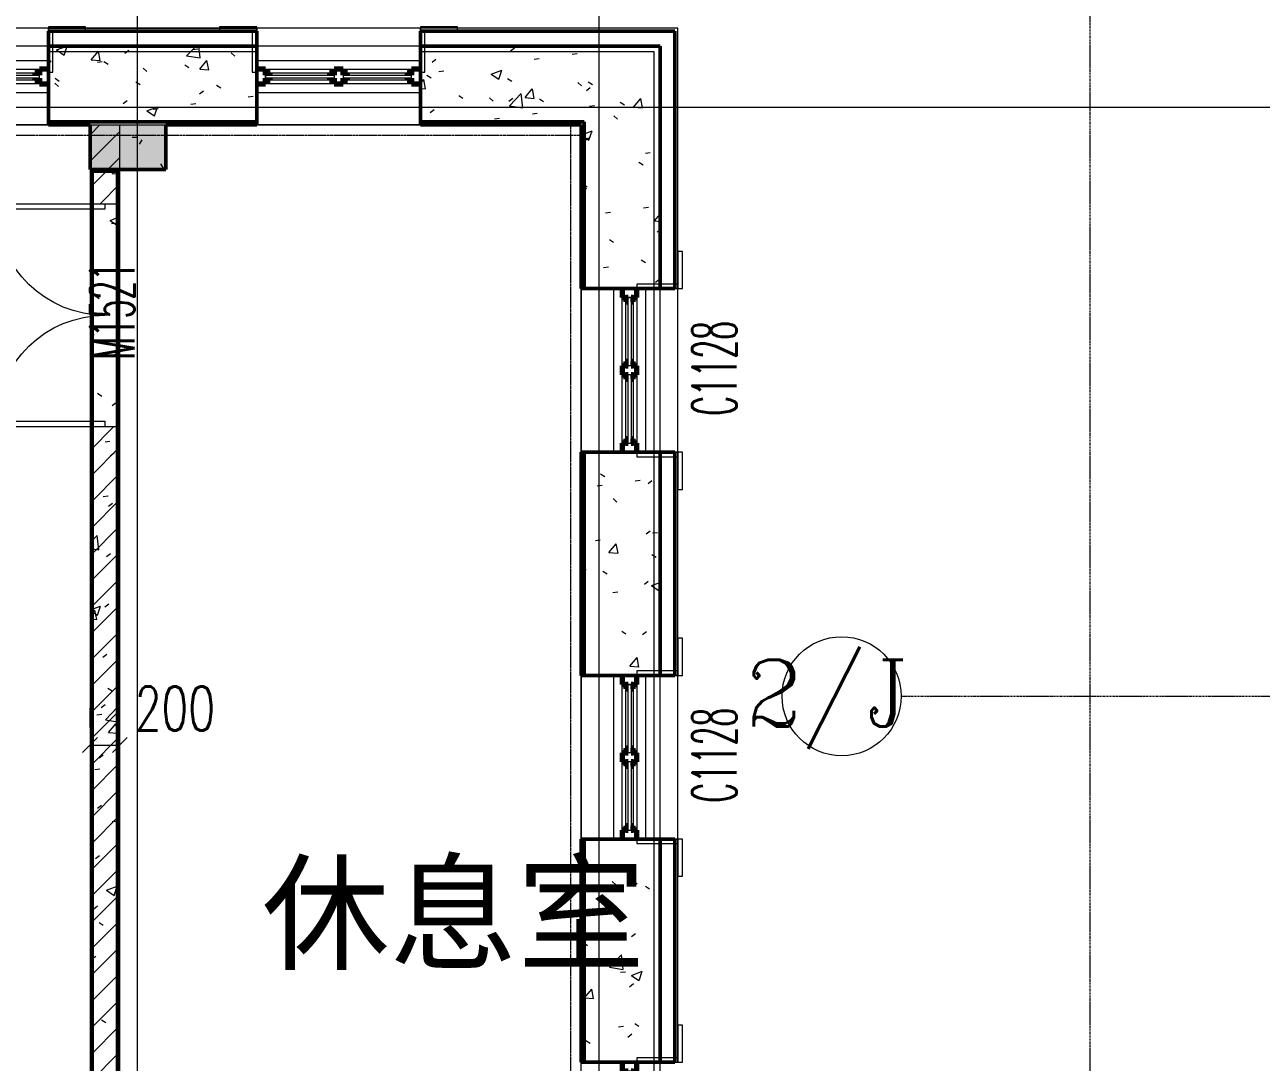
# Model space of a CAD drawing. Header units: millimetres. Extents: x -17321 to 106270, y -22341 to 35329.
# Drawn here: x 9641 to 17950, y 20200 to 27173 of the extents above; entities that cross this region are included whole.
import ezdxf

# ---------------------------------------------------------------- set-up
doc = ezdxf.new("R2010")
doc.units = ezdxf.units.MM
for name, pattern in [('IMPORT-DASHED', [7.5, 5, -2.5]), ('IMPORT-DOTE _2_', [0]), ('轴网线', [22.24, 12.7, -3.18, 3.18, -3.18])]:
    doc.linetypes.add(name, pattern=pattern)
for name, color, linetype, lineweight in [('A-FLOR', 192, 'Continuous', 9), ('A-GENM', 13, 'Continuous', 18), ('A-GLAZ', 151, 'Continuous', 18), ('A-WALL', 113, 'Continuous', 50), ('A-WALL-FNSH', 113, 'Continuous', 50), ('A-WALL-PATT', 111, 'Continuous', 50), ('COLU', 2, 'Continuous', 9), ('DOTE', 157, 'IMPORT-DOTE _2_', 9), ('HATCH', 134, 'Continuous', 9), ('Pkpm_砖墙', 6, 'Continuous', 9), ('PUB_DIM', 135, 'Continuous', 9), ('PUB_HATCH', 8, 'Continuous', 9), ('PUB_TEXT', 250, 'Continuous', 9), ('S-GRID', 1, 'Continuous', 13), ('S-GRID-IDEN', 1, 'Continuous', 18), ('SURFACE', 11, 'Continuous', 9), ('WALL', 250, 'Continuous', 9), ('WALL-MOVE', 57, 'Continuous', 9), ('WINDOW', 93, 'Continuous', 9), ('WINDOW_TEXT', 250, 'Continuous', 9), ('烟道', 4, 'Continuous', 9), ('记者站1205_t3_2__3F导出_dwg', 8, 'Continuous', 9), ('钢结构梁', 250, 'Continuous', 9)]:
    doc.layers.add(name, color=color, linetype=linetype, lineweight=lineweight)
doc.styles.add('Arial_2', font='arial.ttf', dxfattribs={"height": 629.266735})
doc.styles.add('Complex_16', font='complex_.ttf', dxfattribs={"height": 450})
doc.styles.add('Simplex', font='simplex_.ttf', dxfattribs={"width": 0.494118, "height": 297.5})
doc.styles.add('Simplex_2', font='simplex_.ttf', dxfattribs={"width": 0.706, "height": 297.5})
pattern_1 = [(0, (0, 0), (812.8, 203.2), [33.528, -576.072, 33.528, -576.072, -3251.2]), (0, (0, 0), (812.8, 203.2), [-1219.2, 33.528, -1185.672, 33.528, -576.072, -1422.4]), (0, (0, 0), (812.8, 203.2), [-3048, 33.528, -372.872, 33.528, -982.472]), (120, (304.8, 101.6), (-582.3764, 602.3054), [33.528, -576.072, 33.528, -576.072, -3251.2]), (120, (304.8, 101.6), (-582.3764, 602.3054), [-1219.2, 33.528, -1185.672, 33.528, -576.072, -1422.4]), (120, (304.8, 101.6), (-582.3764, 602.3054), [-3048, 33.528, -372.872, 33.528, -982.472]), (240, (406.4, 508), (-230.4236, -805.5054), [33.528, -576.072, 33.528, -576.072, -3251.2]), (240, (406.4, 508), (-230.4236, -805.5054), [-1219.2, 33.528, -1185.672, 33.528, -576.072, -1422.4]), (240, (406.4, 508), (-230.4236, -805.5054), [-3048, 33.528, -372.872, 33.528, -982.472])]
pattern_2 = [(50, (0, 0), (728.737, -63.756), [76.2, -838.2]), (355, (0, 0), (-140.972, 764.228), [60.96, -670.56]), (100.451, (60.7, -5.3), (587.77, 700.467), [64.76, -712.36]), (46.184, (0, 203.2), (1084.316, -168.17), [114.3, -1257.3]), (96.636, (90.4, 189.2), (949.61, 989.71), [97.14, -1068.54]), (351.184, (0, 203.2), (949.62, 989.7), [91.44, -1005.84]), (21, (101.6, 152.4), (606.458, -409.06), [76.2, -838.2]), (326, (101.6, 152.4), (247.208, 736.753), [60.96, -670.56]), (71.451, (152.14, 118.3), (853.668, 327.685), [64.76, -712.36]), (37.5, (0, 0), (12.3547, 338.2201), [33.528, -628.904, 33.528, -647.192, -673.1]), (37.5, (0, 0), (12.3547, 338.2201), [-1343.152, 33.528, -639.572]), (7.5, (0, 0), (267.279, 400.722), [33.528, -354.584, 33.528, -613.664, -256.54]), (7.5, (0, 0), (267.279, 400.722), [-1035.304, 33.528, -223.012]), (327.5, (-226.57, 0), (542.3633, -22.9153), [33.528, -220.472, 33.528, -758.952, -1051.56]), (327.5, (-226.57, 0), (542.3633, -22.9153), [-1046.48, 33.528, -1018.032]), (317.5, (-328.17, 0), (592.517, 101.707), [33.528, -296.672, 33.528, -492.76, -746.76]), (317.5, (-328.17, 0), (592.517, 101.707), [-856.488, 33.528, -713.232])]
pattern_3 = [(45, (0, 89.76), (-88.3883476, 88.3883476), [])]

# ---------------------------------------------------------------- blocks, each defined once
blk = doc.blocks.new('C1128 - C1128-1314676-建模-三层平面图')
at = {"layer": 'A-GLAZ', "lineweight": 70}
for p, q in [((-490, 50), (-550, 50)), ((-490, 10), (-490, 50)), ((-460, 25), (-490, 25)), ((-490, 25), (-490, 10)), ((-460, 10), (-460, 25)), ((-30, 25), (-60, 25)), ((-60, 25), (-60, 10)), ((30, 50), (-30, 50)), ((-30, 50), (-30, 10)), ((-30, 10), (-30, 25)), ((30, 10), (30, 50)), ((60, 25), (30, 25)), ((30, 25), (30, 10)), ((60, 10), (60, 25)), ((490, 25), (460, 25)), ((460, 25), (460, 10)), ((550, 50), (490, 50)), ((490, 50), (490, 10)), ((490, 10), (490, 25)), ((-550, -50), (-490, -50)), ((-490, -50), (-490, -10)), ((-490, -10), (-490, -25)), ((-490, -25), (-460, -25)), ((-460, -25), (-460, -10)), ((-60, -10), (-60, -25)), ((-60, -25), (-30, -25)), ((-30, -10), (-30, -50)), ((-30, -25), (-30, -10)), ((-30, -50), (30, -50)), ((30, -50), (30, -10)), ((30, -10), (30, -25)), ((30, -25), (60, -25)), ((60, -25), (60, -10)), ((460, -10), (460, -25)), ((460, -25), (490, -25)), ((490, -10), (490, -50)), ((490, -25), (490, -10)), ((490, -50), (550, -50))]:
    blk.add_line(p, q, dxfattribs=at)
at = {"layer": 'A-GLAZ'}
for p, q in [((-490, 50), (-30, 50)), ((-490, 10), (-490, -10)), ((-490, 10), (-30, 10)), ((-490, 10), (-490, -10)), ((-460, 25), (-60, 25)), ((-30, -10), (-30, 10)), ((30, 50), (490, 50)), ((30, 10), (490, 10)), ((30, -10), (30, 10)), ((60, 25), (460, 25)), ((490, -10), (490, 10)), ((490, 10), (490, -10)), ((-30, -10), (-490, -10)), ((-30, -50), (-490, -50)), ((-60, -25), (-460, -25)), ((490, -10), (30, -10)), ((490, -50), (30, -50)), ((460, -25), (60, -25))]:
    blk.add_line(p, q, dxfattribs=at)
blk = doc.blocks.new('窗套 - 窗套-1435561-建模-三层平面图')
at = {"layer": 'A-GENM'}
for p, q in [((-550, 30), (-800, 30)), ((-800, 30), (-800, 0)), ((-800, 0), (-550, 0)), ((-550, 0), (-580, 0)), ((-580, 0), (-580, -275)), ((-550, 0), (-550, 30)), ((-550, -275), (-550, 0)), ((800, 30), (550, 30)), ((550, 30), (550, 0)), ((580, 0), (550, 0)), ((550, 0), (550, -275)), ((580, -275), (580, 0)), ((800, 0), (800, 30)), ((550, 0), (800, 0)), ((-580, -275), (-550, -275)), ((550, -275), (580, -275))]:
    blk.add_line(p, q, dxfattribs=at)
blk = doc.blocks.new('记者站1205_t3_2__3F导出_dwg__ArchTick-1307847-建模-三层平面图')
at = {"layer": 'PUB_DIM'}
blk.add_line((-0.5, -0.5), (0.5, 0.5), dxfattribs=at)
blk = doc.blocks.new('记者站1205_t3_2__3F导出_dwg_$TCHSYS$WIN2D-1307857-建模-三层平面图')
at = {"layer": 'WINDOW'}
for p, q in [((2582583.2, 454864.1), (2582583.2, 453764.1)), ((2582799.9, 454864.1), (2582799.9, 453764.1))]:
    blk.add_line(p, q, dxfattribs=at)
at = {"layer": 'WINDOW', "flags": 128}
blk.add_lwpolyline([(2583016.5, 454864.1), (2582366.5, 454864.1), (2582366.5, 453764.1), (2583016.5, 453764.1)], close=True, dxfattribs=at)
blk = doc.blocks.new('记者站1205_t3_2__3F导出_dwg_$TCHSYS$WIN2D-1307858-建模-三层平面图')
at = {"layer": 'WINDOW'}
for p, q in [((2582583.2, 457464.1), (2582583.2, 456364.1)), ((2582799.9, 457464.1), (2582799.9, 456364.1))]:
    blk.add_line(p, q, dxfattribs=at)
at = {"layer": 'WINDOW', "flags": 128}
blk.add_lwpolyline([(2583016.5, 457464.1), (2582366.5, 457464.1), (2582366.5, 456364.1), (2583016.5, 456364.1)], close=True, dxfattribs=at)
blk = doc.blocks.new('记者站1205_t3_2__3F导出_dwg_$DorLib2D$00000002-1307884-建模-三层平面图')
at = {"layer": 'WINDOW', "flags": 128}
for points in [[(-0.5, 0.4875), (-0.5, 0), (-0.475, 0), (-0.475, 0.4875)], [(0.5, 0.4875), (0.475, 0.4875), (0.475, 0), (0.5, 0)]]:
    blk.add_lwpolyline(points, close=True, dxfattribs=at)
at = {"layer": 'WINDOW'}
for centre, start, end in [((-0.4875, 0), 360, 88.5307), ((0.4875, 0), 91.4693, 180)]:
    blk.add_arc(centre, 0.4875, start, end, dxfattribs=at)
blk = doc.blocks.new('记者站1205_t3_2__3F导出_dwg_$TCHSYS$WIN2D-1307939-建模-三层平面图')
at = {"layer": 'WINDOW'}
for p, q in [((2577686.5, 458997.5), (2578786.5, 458997.5)), ((2577686.5, 458780.8), (2578786.5, 458780.8))]:
    blk.add_line(p, q, dxfattribs=at)
at = {"layer": 'WINDOW', "flags": 128}
blk.add_lwpolyline([(2577686.5, 459214.1), (2577686.5, 458564.1), (2578786.5, 458564.1), (2578786.5, 459214.1)], close=True, dxfattribs=at)
blk = doc.blocks.new('记者站1205_t3_2__3F导出_dwg_$TCHSYS$WIN2D-1307940-建模-三层平面图')
at = {"layer": 'WINDOW'}
for p, q in [((2580186.5, 458997.5), (2581286.5, 458997.5)), ((2580186.5, 458780.8), (2581286.5, 458780.8))]:
    blk.add_line(p, q, dxfattribs=at)
at = {"layer": 'WINDOW', "flags": 128}
blk.add_lwpolyline([(2580186.5, 459214.1), (2580186.5, 458564.1), (2581286.5, 458564.1), (2581286.5, 459214.1)], close=True, dxfattribs=at)
blk = doc.blocks.new('记者站1205_t3_2__3F导出_dwg_df4bv-1307957-建模-三层平面图')
at = {"layer": '钢结构梁'}
blk.add_hatch(color=2, dxfattribs=at).paths.add_polyline_path([(1974366.5, 91954.4), (1974366.5, 92254.4), (1973856.5, 92254.4), (1973856.5, 91954.4), (1974176.5, 91954.4)], flags=0)
at = {"layer": 'Pkpm_砖墙'}
for p, q in [((1977646.5, 85404.4), (1977646.5, 92744.4)), ((1977156.5, 85404.4), (1977156.5, 92254.4))]:
    blk.add_line(p, q, dxfattribs=at)
at = {"layer": '烟道', "color": 2, "linetype": 'IMPORT-DASHED'}
for p, q in [((1973856.5, 91954.4), (1973856.5, 92254.4)), ((1974366.5, 91954.4), (1974366.5, 92254.4)), ((1977086.5, 76934.4), (1977086.5, 92254.4)), ((1963896.5, 92184.4), (1977156.5, 92184.4))]:
    blk.add_line(p, q, dxfattribs=at)
at = {"layer": '烟道', "color": 2, "flags": 128}
blk.add_lwpolyline([(2006476.5, 85464.4), (2000566.5, 85464.4), (2000566.5, 81564.4), (1977686.5, 81564.4), (1977686.5, 92784.4), (1963366.5, 92784.4), (1963366.5, 67344.4), (2000566.5, 67344.4), (2000566.5, 65344.4), (2014986.5, 65344.4), (2014986.5, 67344.4), (2052186.5, 67344.4), (2052186.5, 92784.4), (2037866.5, 92784.4), (2037866.5, 81564.4), (2014986.5, 81564.4), (2014986.5, 85464.4), (2009076.5, 85464.4)], dxfattribs=at)
at = {"layer": '钢结构梁', "color": 2, "flags": 128}
blk.add_lwpolyline([(1973856.5, 92254.4), (1974366.5, 92254.4), (1974366.5, 91954.4), (1973856.5, 91954.4)], close=True, dxfattribs=at)
blk = doc.blocks.new('记者站1205_t3_2__3F导出_dwg-1307846-建模-三层平面图')
at = {"layer": 'HATCH'}
blk.add_hatch(color=2, dxfattribs=at).paths.add_polyline_path([(2579576.5, 458264.1), (2579576.5, 458564.1), (2579066.5, 458564.1), (2579066.5, 458264.1), (2579386.5, 458264.1)], flags=0)
at = {"layer": 'PUB_HATCH'}
h = blk.add_hatch(dxfattribs=at)
h.set_pattern_fill('FP_13', color=256, style=0, pattern_type=2)
h.set_pattern_definition(pattern_3)
h.paths.add_polyline_path([(2579066.5, 458034.4), (2579266.5, 458034.4), (2579266.5, 458564.1), (2579066.5, 458564.1), (2579066.5, 458218.1)], flags=0)
h = blk.add_hatch(dxfattribs=at)
h.set_pattern_fill('FP_13', color=256, style=0, pattern_type=2)
h.set_pattern_definition(pattern_3)
h.paths.add_polyline_path([(2579266.5, 449964.1), (2579266.5, 456534.4), (2579066.5, 456534.4), (2579066.5, 449964.1)], flags=0)
at = {"layer": 'COLU', "flags": 128}
blk.add_lwpolyline([(2579576.5, 458564.1), (2579576.5, 458264.1), (2579066.5, 458264.1), (2579066.5, 458564.1)], close=True, dxfattribs=at)
at = {"layer": 'DOTE', "linetype": 'Continuous'}
for p, q in [((2579386.5, 458564.1), (2579386.5, 460054.1)), ((2582486.5, 443264.1), (2582486.5, 460054.1)), ((2567616.5, 458684.1), (2658356.5, 458684.1)), ((2579386.5, 458264.1), (2579386.5, 458564.1)), ((2579386.5, 450514.1), (2579386.5, 458264.1))]:
    blk.add_line(p, q, dxfattribs=at)
at = {"layer": 'PUB_DIM'}
for p, q in [((2579066.5, 454513.7), (2579066.5, 454645.8)), ((2579266.5, 454513.7), (2579266.5, 454645.8)), ((2579066.5, 454395.8), (2579266.5, 454395.8))]:
    blk.add_line(p, q, dxfattribs=at)
at = {"layer": 'SURFACE', "flags": 128}
for points in [[(2578786.5, 459054.1), (2578786.5, 459214.1), (2579066.5, 459214.1), (2580186.5, 459214.1), (2580186.5, 459054.1)], [(2582856.5, 457464.1), (2583016.5, 457464.1), (2583016.5, 459214.1), (2581286.5, 459214.1), (2581286.5, 459054.1)], [(2582856.5, 454864.1), (2583016.5, 454864.1), (2583016.5, 456364.1), (2582856.5, 456364.1)], [(2582856.5, 452264.1), (2583016.5, 452264.1), (2583016.5, 453764.1), (2582856.5, 453764.1)]]:
    blk.add_lwpolyline(points, dxfattribs=at)
at = {"layer": 'WALL'}
blk.add_line((2579066.5, 458564.1), (2579576.5, 458564.1), dxfattribs=at)
at = {"layer": 'WALL', "flags": 128}
for points in [[(2579066.5, 459054.1), (2578786.5, 459054.1), (2578786.5, 458564.1), (2579066.5, 458564.1)], [(2579576.5, 458564.1), (2580186.5, 458564.1), (2580186.5, 459054.1), (2579066.5, 459054.1)]]:
    blk.add_lwpolyline(points, dxfattribs=at)
for points in [[(2582366.5, 458564.1), (2582366.5, 457464.1), (2582856.5, 457464.1), (2582856.5, 459054.1), (2581286.5, 459054.1), (2581286.5, 458564.1)], [(2582366.5, 456364.1), (2582366.5, 454864.1), (2582856.5, 454864.1), (2582856.5, 456364.1)], [(2582366.5, 453764.1), (2582366.5, 452264.1), (2582856.5, 452264.1), (2582856.5, 453764.1)]]:
    blk.add_lwpolyline(points, close=True, dxfattribs=at)
at = {"layer": 'WALL-MOVE', "color": 175}
for p, q in [((2579066.5, 458564.1), (2579066.5, 458264.1)), ((2579266.5, 458264.1), (2579266.5, 458564.1))]:
    blk.add_line(p, q, dxfattribs=at)
at = {"layer": 'WALL-MOVE', "color": 175, "flags": 128}
for points in [[(2579066.5, 458264.1), (2579066.5, 458034.4), (2579266.5, 458034.4), (2579266.5, 458264.1)], [(2579266.5, 450514.1), (2579266.5, 456534.4), (2579066.5, 456534.4), (2579066.5, 450514.1)]]:
    blk.add_lwpolyline(points, dxfattribs=at)
for name, p in [('记者站1205_t3_2__3F导出_dwg_$TCHSYS$WIN2D-1307939-建模-三层平面图', (0, 0)), ('记者站1205_t3_2__3F导出_dwg_$TCHSYS$WIN2D-1307940-建模-三层平面图', (0, 0)), ('记者站1205_t3_2__3F导出_dwg_df4bv-1307957-建模-三层平面图', (605210, 366309.7)), ('记者站1205_t3_2__3F导出_dwg_$TCHSYS$WIN2D-1307858-建模-三层平面图', (0, 0)), ('记者站1205_t3_2__3F导出_dwg_$TCHSYS$WIN2D-1307857-建模-三层平面图', (0, 0))]:
    blk.add_blockref(name, p)
at = {"extrusion": (0, 0, -1), "xscale": 1500, "yscale": 1500, "zscale": 1500, "rotation": 270}
blk.add_blockref('记者站1205_t3_2__3F导出_dwg_$DorLib2D$00000002-1307884-建模-三层平面图', (-2579166.5, 457284.4), dxfattribs=at)
at = {"xscale": 100, "yscale": 100, "zscale": 100, "rotation": 180}
blk.add_blockref('记者站1205_t3_2__3F导出_dwg__ArchTick-1307847-建模-三层平面图', (2579066.5, 454395.8), dxfattribs=at)
at = {"xscale": 100, "yscale": 100, "zscale": 100}
blk.add_blockref('记者站1205_t3_2__3F导出_dwg__ArchTick-1307847-建模-三层平面图', (2579266.5, 454395.8), dxfattribs=at)
at = {"layer": 'PUB_DIM', "color": 7, "insert": (2579636.5, 454790.7), "char_height": 297.5, "width": 688.422, "attachment_point": 2, "line_spacing_factor": 1.125731, "style": 'Simplex_2'}
blk.add_mtext('200', dxfattribs=at)
at = {"layer": 'PUB_TEXT', "color": 155, "insert": (2580221.5, 453581.3), "char_height": 629.27, "width": 3546.517, "attachment_point": 1, "line_spacing_factor": 0.941778, "style": 'Arial_2'}
blk.add_mtext('休息室', dxfattribs=at)
blk.add_mtext('休息室', dxfattribs=at)
at = {"layer": 'WINDOW_TEXT', "color": 7, "insert": (2579066.9, 456986.9), "char_height": 297.5, "width": 778.06, "attachment_point": 1, "rotation": 90, "line_spacing_factor": 1.125731, "style": 'Simplex'}
blk.add_mtext('M1521', dxfattribs=at)
at = {"layer": 'WINDOW_TEXT', "color": 2, "char_height": 297.5, "width": 785.231, "attachment_point": 1, "rotation": 90, "line_spacing_factor": 1.125731, "style": 'Simplex'}
for insert in [(2583112.8, 456609.6), (2583112.8, 454009.6)]:
    blk.add_mtext('C1128', dxfattribs=dict(at, insert=insert))
blk = doc.blocks.new('轴网 - 宽度系数 1-579523-建模-三层平面图')
at = {"layer": 'S-GRID-IDEN'}
blk.add_circle((0, 0), 4, dxfattribs=at)

msp = doc.modelspace()

# ---------------------------------------------------------------- hatches: boundary and pattern name
at = {"layer": 'A-WALL-PATT', "lineweight": 9}
h = msp.add_hatch(dxfattribs=at)
h.set_pattern_fill('FP_2', color=256, style=0, pattern_type=2)
h.set_pattern_definition(pattern_2)
h.paths.add_polyline_path([(13910, 26520), (13910, 27030), (12300, 27030), (12300, 26520), (13777.6, 26520)], flags=0)
h.paths.add_polyline_path([(2300, 26520), (3700, 26520), (3700, 27030), (2300, 27030)], flags=0)
h.paths.add_polyline_path([(120, 26520), (1200, 26520), (1200, 27030), (100, 27030), (100, 26520)], flags=0)
h.paths.add_polyline_path([(7300, 26520), (8700, 26520), (8700, 27030), (7300, 27030)], flags=0)
h.paths.add_polyline_path([(10957.8, 26520), (11200, 26520), (11200, 27030), (9800, 27030), (9800, 26520)], flags=0)
h.paths.add_polyline_path([(4800, 26520), (6200, 26520), (6200, 27030), (4800, 27030)], flags=0)
h = msp.add_hatch(dxfattribs=at)
h.set_pattern_fill('FP_1', color=256, style=0, pattern_type=2)
h.set_pattern_definition(pattern_1)
h.paths.add_polyline_path([(13400, 26500), (13400, 26520), (12300, 26520), (12300, 26500), (13380, 26500)], flags=0)
h.paths.add_polyline_path([(10590, 26500), (11200, 26500), (11200, 26520), (9800, 26520), (9800, 26500), (10400, 26500)], flags=0)
h.paths.add_polyline_path([(2498.4, 26500), (3700, 26500), (3700, 26520), (2300, 26520), (2300, 26500)], flags=0)
h.paths.add_polyline_path([(1200, 26500), (1200, 26520), (120, 26520), (120, 26500), (1088.5, 26500)], flags=0)
h.paths.add_polyline_path([(4800, 26500), (6200, 26500), (6200, 26520), (4800, 26520)], flags=0)
h.paths.add_polyline_path([(7300, 26500), (8700, 26500), (8700, 26520), (7300, 26520)], flags=0)
h = msp.add_hatch(dxfattribs=at)
h.set_pattern_fill('FP_2', color=256, style=0, pattern_type=2)
h.set_pattern_definition(pattern_2)
h.paths.add_polyline_path([(13910, 15300), (13910, 16000), (13400, 16000), (13400, 15300), (13777.6, 15300)], flags=0)
h.paths.add_polyline_path([(13777.6, 17500), (13910, 17500), (13910, 19100), (13400, 19100), (13400, 17500)], flags=0)
h.paths.add_polyline_path([(13400, 20200), (13910, 20200), (13910, 21700), (13400, 21700), (13400, 21320.5)], flags=0)
h.paths.add_polyline_path([(13777.6, 22800), (13910, 22800), (13910, 24300), (13400, 24300), (13400, 22800)], flags=0)
h.paths.add_polyline_path([(13777.6, 25400), (13910, 25400), (13910, 26520), (13400, 26520), (13400, 25400)], flags=0)
h = msp.add_hatch(dxfattribs=at)
h.set_pattern_fill('FP_1', color=256, style=0, pattern_type=2)
h.set_pattern_definition(pattern_1)
h.paths.add_polyline_path([(10590, 26200), (10590, 26500), (10080, 26500), (10080, 26200), (10400, 26200)], flags=0)
h = msp.add_hatch(dxfattribs=at)
h.set_pattern_fill('FP_1', color=256, style=0, pattern_type=2)
h.set_pattern_definition(pattern_1)
h.paths.add_polyline_path([(13400, 15280), (13400, 16000), (13380, 16000), (13380, 15280), (13395, 15280)], flags=0)
h.paths.add_polyline_path([(13380, 17500), (13400, 17500), (13400, 19100), (13380, 19100), (13380, 17695.4)], flags=0)
h.paths.add_polyline_path([(13380, 20200), (13400, 20200), (13400, 21700), (13380, 21700), (13380, 21320.5)], flags=0)
h.paths.add_polyline_path([(13400, 22800), (13400, 24300), (13380, 24300), (13380, 22800)], flags=0)
h.paths.add_polyline_path([(13400, 25400), (13400, 26500), (13380, 26500), (13380, 25400)], flags=0)
h = msp.add_hatch(dxfattribs=at)
h.set_pattern_fill('FP_1', color=256, style=0, pattern_type=2)
h.set_pattern_definition(pattern_1)
h.paths.add_polyline_path([(10095, 18150), (10095, 26190), (10080, 26190), (10080, 18150)], flags=0)
h = msp.add_hatch(dxfattribs=at)
h.set_pattern_fill('FP_2', color=256, style=0, pattern_type=2)
h.set_pattern_definition(pattern_2)
h.paths.add_polyline_path([(10265, 18135), (10265, 26190), (10095, 26190), (10095, 18150), (10180, 18150), (10180, 18135), (10195, 18135)], flags=0)
h = msp.add_hatch(dxfattribs=at)
h.set_pattern_fill('FP_1', color=256, style=0, pattern_type=2)
h.set_pattern_definition(pattern_1)
h.paths.add_polyline_path([(10280, 18150), (10280, 18165), (10265, 18165), (10265, 18150)], flags=0)
h.paths.add_polyline_path([(10265, 18435), (10280, 18435), (10280, 26190), (10265, 26190), (10265, 18450)], flags=0)

# ---------------------------------------------------------------- linework, layer by layer
at = {"layer": 'A-FLOR'}
for p, q in [((9800, 26500), (8700, 26500)), ((12300, 26500), (11200, 26500)), ((13380, 24300), (13380, 25400)), ((13380, 21700), (13380, 22800)), ((13380, 19100), (13380, 20200))]:
    msp.add_line(p, q, dxfattribs=at)
at = {"layer": 'A-WALL', "color": 7}
for p, q in [((9800, 27130), (9800, 26500)), ((11200, 27130), (9800, 27130)), ((11200, 26500), (11200, 27130)), ((12300, 27130), (12300, 26500)), ((14010, 27130), (12300, 27130)), ((14010, 25400), (14010, 27130)), ((9800, 26500), (10080, 26500)), ((10080, 26500), (10080, 26200)), ((10590, 26500), (11200, 26500)), ((10590, 26200), (10590, 26500)), ((12300, 26500), (13380, 26500)), ((13380, 26500), (13380, 25400)), ((10080, 26200), (10280, 26200)), ((10265, 26190), (10095, 26190)), ((10095, 26190), (10095, 18450)), ((10265, 26190), (10265, 18450)), ((10280, 26200), (10590, 26200)), ((13380, 25400), (14010, 25400)), ((13380, 24300), (13380, 22800)), ((14010, 24300), (13380, 24300)), ((14010, 22800), (14010, 24300)), ((13380, 22800), (14010, 22800)), ((13380, 21700), (13380, 20200)), ((14010, 21700), (13380, 21700)), ((14010, 20200), (14010, 21700)), ((13380, 20200), (14010, 20200))]:
    msp.add_line(p, q, dxfattribs=at)
at = {"layer": 'A-WALL'}
for p, q in [((11200, 27030), (9800, 27030)), ((13910, 27030), (12300, 27030)), ((13910, 25400), (13910, 27030)), ((11200, 26520), (9800, 26520)), ((13400, 26520), (12300, 26520)), ((13400, 25400), (13400, 26520)), ((13400, 22800), (13400, 24300)), ((13910, 22800), (13910, 24300)), ((13400, 20200), (13400, 21700)), ((13910, 20200), (13910, 21700))]:
    msp.add_line(p, q, dxfattribs=at)
at = {"layer": 'A-WALL-FNSH', "color": 250, "lineweight": 9}
for p, q in [((11200, 27150), (9800, 27150)), ((9800, 27150), (9800, 27130)), ((11200, 27130), (11200, 27150)), ((14030, 27150), (12300, 27150)), ((12300, 27150), (12300, 27130)), ((14030, 25400), (14030, 27150)), ((10095, 26190), (10080, 26190)), ((10080, 26190), (10080, 18450)), ((10280, 26190), (10265, 26190)), ((10280, 18450), (10280, 26190)), ((14010, 25400), (14030, 25400)), ((14030, 24300), (14010, 24300)), ((14030, 22800), (14030, 24300)), ((14010, 22800), (14030, 22800)), ((14030, 21700), (14010, 21700)), ((14030, 20200), (14030, 21700)), ((14010, 20200), (14030, 20200))]:
    msp.add_line(p, q, dxfattribs=at)
at = {"layer": 'S-GRID', "linetype": '轴网线'}
for p, q in [((10400, 11200), (10400, 33190)), ((13500, 11200), (13500, 33190)), ((16800, 18700), (16800, 33190)), ((-8370, 26620), (89370, 26620)), ((15530.4, 22660), (31130, 22660))]:
    msp.add_line(p, q, dxfattribs=at)

# ---------------------------------------------------------------- block references
at = {"layer": 'A-GENM'}
for p in [(9250, 27130), (11750, 27130)]:
    msp.add_blockref('窗套 - 窗套-1435561-建模-三层平面图', p, dxfattribs=at)
at = {"layer": 'A-GENM', "rotation": 269.9999999999998}
for p in [(14030, 24850), (14030, 22250), (14030, 19650)]:
    msp.add_blockref('窗套 - 窗套-1435561-建模-三层平面图', p, dxfattribs=at)
at = {"layer": 'A-GLAZ'}
for p, rotation in [((9250, 26825), 180), ((11750, 26825), 180), ((13705, 24850), 89.99999999999991), ((13705, 22250), 89.99999999999991), ((13705, 19650), 89.99999999999991)]:
    msp.add_blockref('C1128 - C1128-1314676-建模-三层平面图', p, dxfattribs=dict(at, rotation=rotation))
at = {"layer": 'S-GRID-IDEN', "xscale": 99.99999999999991, "yscale": 99.99999999999991, "zscale": 99.99999999999991, "rotation": 269.9999999999997}
msp.add_blockref('轴网 - 宽度系数 1-579523-建模-三层平面图', (15130.4, 22660), dxfattribs=at)
at = {"layer": '记者站1205_t3_2__3F导出_dwg', "color": 4}
msp.add_blockref('记者站1205_t3_2__3F导出_dwg-1307846-建模-三层平面图', (-2568986.5, -432064.1), dxfattribs=at)

# ---------------------------------------------------------------- texts
at = {"layer": 'S-GRID-IDEN', "lineweight": 13, "insert": (14481.5, 22905.7), "char_height": 450, "width": 1491.139, "attachment_point": 1, "style": 'Complex_16'}
msp.add_mtext('2/J', dxfattribs=at)

doc.saveas('drawing.dxf')
